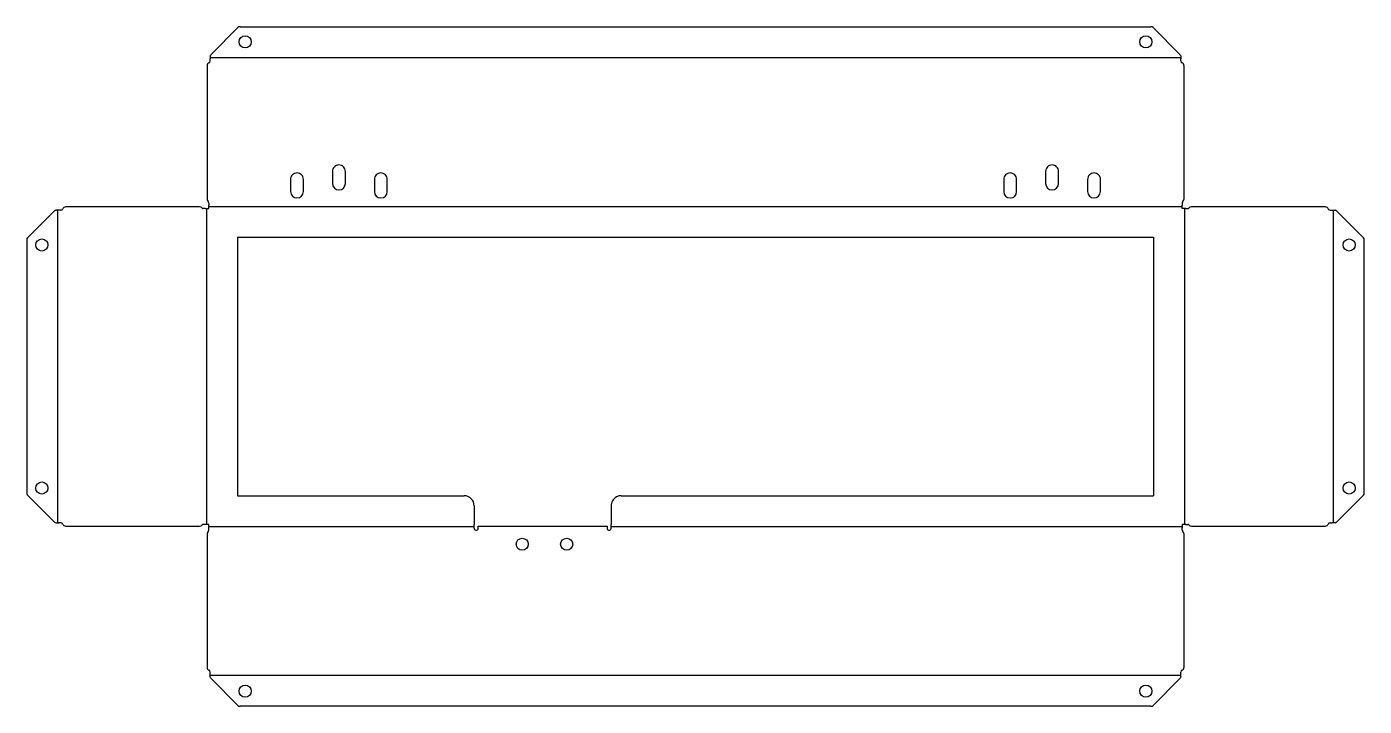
# Model space of a CAD drawing. Header units: millimetres. Extents: x -254 to 408, y -1071 to -734.
import ezdxf

# ---------------------------------------------------------------- set-up
doc = ezdxf.new("R2010")
doc.units = ezdxf.units.MM
doc.header["$MEASUREMENT"] = 0
doc.linetypes.add('HIDDEN', pattern=[0.375, 0.25, -0.125])
doc.layers.get('0').update_dxf_attribs({"color": 40})
doc.layers.add('Bending', color=4, linetype='HIDDEN')

msp = doc.modelspace()

# ---------------------------------------------------------------- linework, layer by layer
for p, q in [((-149.67, -734.57), (-162.99, -747.89)), ((-148.61, -734.13), (302.23, -734.13)), ((303.29, -734.57), (316.61, -747.89)), ((-164.94, -753.35), (-164.94, -819.63)), ((-163.43, -748.71), (-163.43, -750.06)), ((-163.43, -751.06), (-163.43, -750.06)), ((317.05, -748.71), (317.05, -750.06)), ((317.05, -751.06), (317.05, -750.06)), ((318.56, -753.35), (318.56, -819.63)), ((-102.89, -805.74), (-102.89, -811.74)), ((-96.49, -811.74), (-96.49, -805.74)), ((250.11, -805.74), (250.11, -811.74)), ((256.51, -811.74), (256.51, -805.74)), ((-123.64, -809.74), (-123.64, -815.74)), ((-117.24, -815.74), (-117.24, -809.74)), ((-82.14, -809.74), (-82.14, -815.74)), ((-75.74, -815.74), (-75.74, -809.74)), ((229.36, -809.74), (229.36, -815.74)), ((235.76, -815.74), (235.76, -809.74)), ((270.86, -809.74), (270.86, -815.74)), ((277.26, -815.74), (277.26, -809.74)), ((-253.76, -838.66), (-240.44, -825.34)), ((-238.27, -824.9), (-239.61, -824.9)), ((-237.27, -824.9), (-238.27, -824.9)), ((-168.7, -823.39), (-234.97, -823.39)), ((-165.87, -824.19), (-166.87, -824.19)), ((-165.87, -824.19), (-164.14, -824.19)), ((-164.14, -821.46), (-164.14, -822.46)), ((-164.14, -824.19), (-164.14, -822.46)), ((317.76, -821.46), (317.76, -822.46)), ((317.76, -824.19), (317.76, -822.46)), ((319.49, -824.19), (317.76, -824.19)), ((319.49, -824.19), (320.49, -824.19)), ((388.6, -823.39), (322.32, -823.39)), ((390.89, -824.9), (391.89, -824.9)), ((391.89, -824.9), (393.24, -824.9)), ((407.38, -838.66), (394.06, -825.34)), ((-254.2, -839.72), (-254.2, -965.06)), ((-149.94, -838.39), (303.56, -838.39)), ((-149.94, -838.39), (-149.94, -966.39)), ((303.56, -838.39), (303.56, -966.39)), ((407.82, -965.06), (407.82, -839.72)), ((-253.76, -966.12), (-240.44, -979.44)), ((-149.94, -966.39), (-37.74, -966.39)), ((40.06, -966.39), (303.56, -966.39)), ((407.38, -966.12), (394.06, -979.44)), ((-32.74, -971.39), (-32.74, -980.59)), ((35.06, -971.39), (35.06, -980.59)), ((-239.61, -979.88), (-238.27, -979.88)), ((-237.27, -979.88), (-238.27, -979.88)), ((-234.97, -981.39), (-168.7, -981.39)), ((-165.87, -980.59), (-166.87, -980.59)), ((-164.14, -980.59), (-165.87, -980.59)), ((-164.94, -985.15), (-164.94, -1051.42)), ((-164.14, -982.32), (-164.14, -980.59)), ((-164.14, -983.32), (-164.14, -982.32)), ((-32.74, -982.32), (-32.74, -980.59)), ((-32.74, -982.52), (-32.74, -982.32)), ((-30.74, -981.52), (33.06, -981.52)), ((-30.74, -982.52), (-30.74, -981.52)), ((33.06, -981.52), (33.06, -982.52)), ((35.06, -982.32), (35.06, -980.59)), ((35.06, -982.52), (35.06, -982.32)), ((317.76, -980.59), (317.76, -982.32)), ((319.49, -980.59), (317.76, -980.59)), ((317.76, -983.32), (317.76, -982.32)), ((318.56, -985.15), (318.56, -1051.42)), ((319.49, -980.59), (320.49, -980.59)), ((322.32, -981.39), (388.6, -981.39)), ((390.89, -979.88), (391.89, -979.88)), ((393.24, -979.88), (391.89, -979.88)), ((-163.43, -1054.72), (-163.43, -1053.72)), ((-163.43, -1056.06), (-163.43, -1054.72)), ((-149.67, -1070.21), (-162.99, -1056.89)), ((303.29, -1070.21), (316.61, -1056.89)), ((317.05, -1054.72), (317.05, -1053.72)), ((317.05, -1056.06), (317.05, -1054.72)), ((302.23, -1070.65), (-148.61, -1070.65))]:
    msp.add_line(p, q)
for centre in [(-146.13, -741.63), (299.75, -741.63), (-246.7, -842.2), (400.32, -842.2), (-246.7, -962.58), (400.32, -962.58), (-8.94, -990.42), (13.06, -990.42), (-146.13, -1063.15), (299.75, -1063.15)]:
    msp.add_circle(centre, 3)
for centre, radius, start, end in [((-148.61, -735.63), 1.5, 90, 135), ((302.23, -735.63), 1.5, 45, 90), ((-161.93, -748.95), 1.5, 135, 155.69571), ((315.55, -748.95), 1.5, 24.30429, 45), ((-163.44, -753.35), 1.5, 113.40059, 180), ((-164.43, -751.06), 1, 293.40056, 0), ((318.05, -751.06), 1, 180, 246.59944), ((317.06, -753.35), 1.5, 0, 66.59941), ((-120.44, -809.74), 3.2, 89.99948, 180.00052), ((-120.44, -809.74), 3.2, 359.99948, 90.00052), ((-99.69, -805.74), 3.2, 89.99948, 180.00052), ((-99.69, -805.74), 3.2, 359.99948, 90.00052), ((-78.94, -809.74), 3.2, 89.99948, 180.00052), ((-78.94, -809.74), 3.2, 359.99948, 90.00052), ((232.56, -809.74), 3.2, 89.99948, 180.00052), ((232.56, -809.74), 3.2, 359.99948, 90.00052), ((253.31, -805.74), 3.2, 89.99948, 180.00052), ((253.31, -805.74), 3.2, 359.99948, 90.00052), ((274.06, -809.74), 3.2, 89.99948, 180.00052), ((274.06, -809.74), 3.2, 359.99948, 90.00052), ((-99.69, -811.74), 3.2, 180.00016, 359.99984), ((253.31, -811.74), 3.2, 180.00016, 359.99984), ((-163.44, -819.63), 1.5, 180, 227.15635), ((-165.14, -821.46), 1, 0, 47.15635), ((-120.44, -815.74), 3.2, 180.00016, 359.99984), ((-78.94, -815.74), 3.2, 180.00016, 359.99984), ((232.56, -815.74), 3.2, 180.00016, 359.99984), ((274.06, -815.74), 3.2, 180.00016, 359.99984), ((318.76, -821.46), 1, 132.84365, 180), ((317.06, -819.63), 1.5, 312.84365, 0), ((-239.38, -826.4), 1.5, 114.30429, 135), ((-237.27, -823.9), 1, 270, 336.59944), ((-234.97, -824.89), 1.5, 90, 156.5994), ((-168.7, -824.89), 1.5, 42.84365, 90), ((-166.87, -823.19), 1, 222.84365, 270), ((320.49, -823.19), 1, 270, 317.15635), ((322.32, -824.89), 1.5, 90, 137.15635), ((388.6, -824.89), 1.5, 23.40059, 90), ((390.89, -823.9), 1, 203.40056, 270), ((393, -826.4), 1.5, 45, 65.69571), ((-252.7, -839.72), 1.5, 135, 180), ((406.32, -839.72), 1.5, 0, 45), ((-252.7, -965.06), 1.5, 180, 225), ((-37.74, -971.39), 5, 359.99948, 90), ((406.32, -965.06), 1.5, 315, 0), ((-239.27, -978.25), 1.67, 225.53311, 258.18104), ((393, -978.38), 1.5, 294.30429, 315), ((-237.27, -980.88), 1, 23.40056, 90), ((-234.97, -979.89), 1.5, 203.4006, 270), ((-168.7, -979.89), 1.5, 270, 317.15635), ((-166.87, -981.59), 1, 90, 137.15635), ((-163.44, -985.15), 1.5, 132.84365, 180), ((-165.14, -983.32), 1, 312.84365, 0), ((-31.74, -982.52), 1, 180, 0), ((34.06, -982.52), 1, 180, 0), ((318.76, -983.32), 1, 180, 227.15635), ((317.06, -985.15), 1.5, 0, 47.15635), ((320.49, -981.59), 1, 42.84365, 90), ((322.32, -979.89), 1.5, 222.84365, 270), ((388.6, -979.89), 1.5, 270, 336.59941), ((390.89, -980.88), 1, 90, 156.59944), ((-163.44, -1051.42), 1.5, 180, 246.5994), ((317.06, -1051.42), 1.5, 293.4006, 0), ((-164.43, -1053.72), 1, 0, 66.59944), ((-161.93, -1055.83), 1.5, 204.30429, 225), ((315.55, -1055.83), 1.5, 315, 335.69571), ((318.05, -1053.72), 1, 113.40056, 180), ((-148.61, -1069.15), 1.5, 225, 270), ((302.23, -1069.15), 1.5, 270, 315)]:
    msp.add_arc(centre, radius, start, end)
at = {"extrusion": (0, 0, -1)}
for centre, major_axis, ratio, start_param, end_param in [((-162.27, -748.64), (1.16, 0.14), 0.680881, 3.222165, 3.712978), ((315.91, -748.63), (1.14, -0.15), 0.683126, 5.701058, 6.195533), ((-239.69, -826.04), (0.15, 1.14), 0.683126, 5.701058, 6.195533), ((393.31, -826.06), (-0.14, 1.16), 0.680884, 0.080575, 0.571392), ((393.32, -978.74), (0.15, 1.14), 0.683126, 2.559465, 3.053941), ((-162.29, -1056.14), (1.14, -0.15), 0.683126, 2.559465, 3.053941), ((315.89, -1056.14), (1.16, 0.14), 0.680884, 0.080575, 0.571392)]:
    msp.add_ellipse(centre, major_axis=major_axis, ratio=ratio, start_param=start_param, end_param=end_param, dxfattribs=at)
msp.add_open_spline([(40.06, -966.39), (39.69, -966.4), (37.42, -966.61), (35.28, -968.74), (35.07, -971.02), (35.06, -971.39)], degree=3, knots=[0, 0, 0, 0, 1.121987, 6.731923, 7.85391, 7.85391, 7.85391, 7.85391])
at = {"layer": 'Bending'}
for p, q in [((-163.43, -749.37), (317.05, -749.37)), ((-238.96, -824.9), (-238.96, -979.88)), ((-165.18, -824.19), (-165.18, -980.59)), ((-164.14, -823.15), (317.76, -823.15)), ((318.8, -824.19), (318.8, -980.59)), ((392.58, -979.88), (392.58, -824.9)), ((-164.14, -981.63), (-32.74, -981.63)), ((35.06, -981.63), (317.76, -981.63)), ((317.05, -1055.41), (-163.43, -1055.41))]:
    msp.add_line(p, q, dxfattribs=at)

doc.saveas('drawing.dxf')
